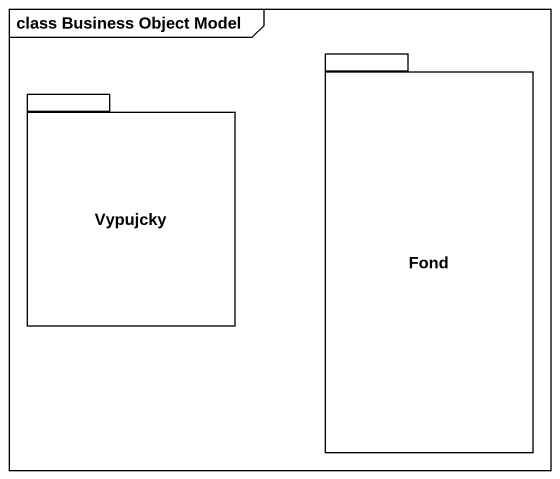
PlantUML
@startuml
mainframe class Business Object Model
package Vypujcky {
}
package Fond {
}
@enduml
